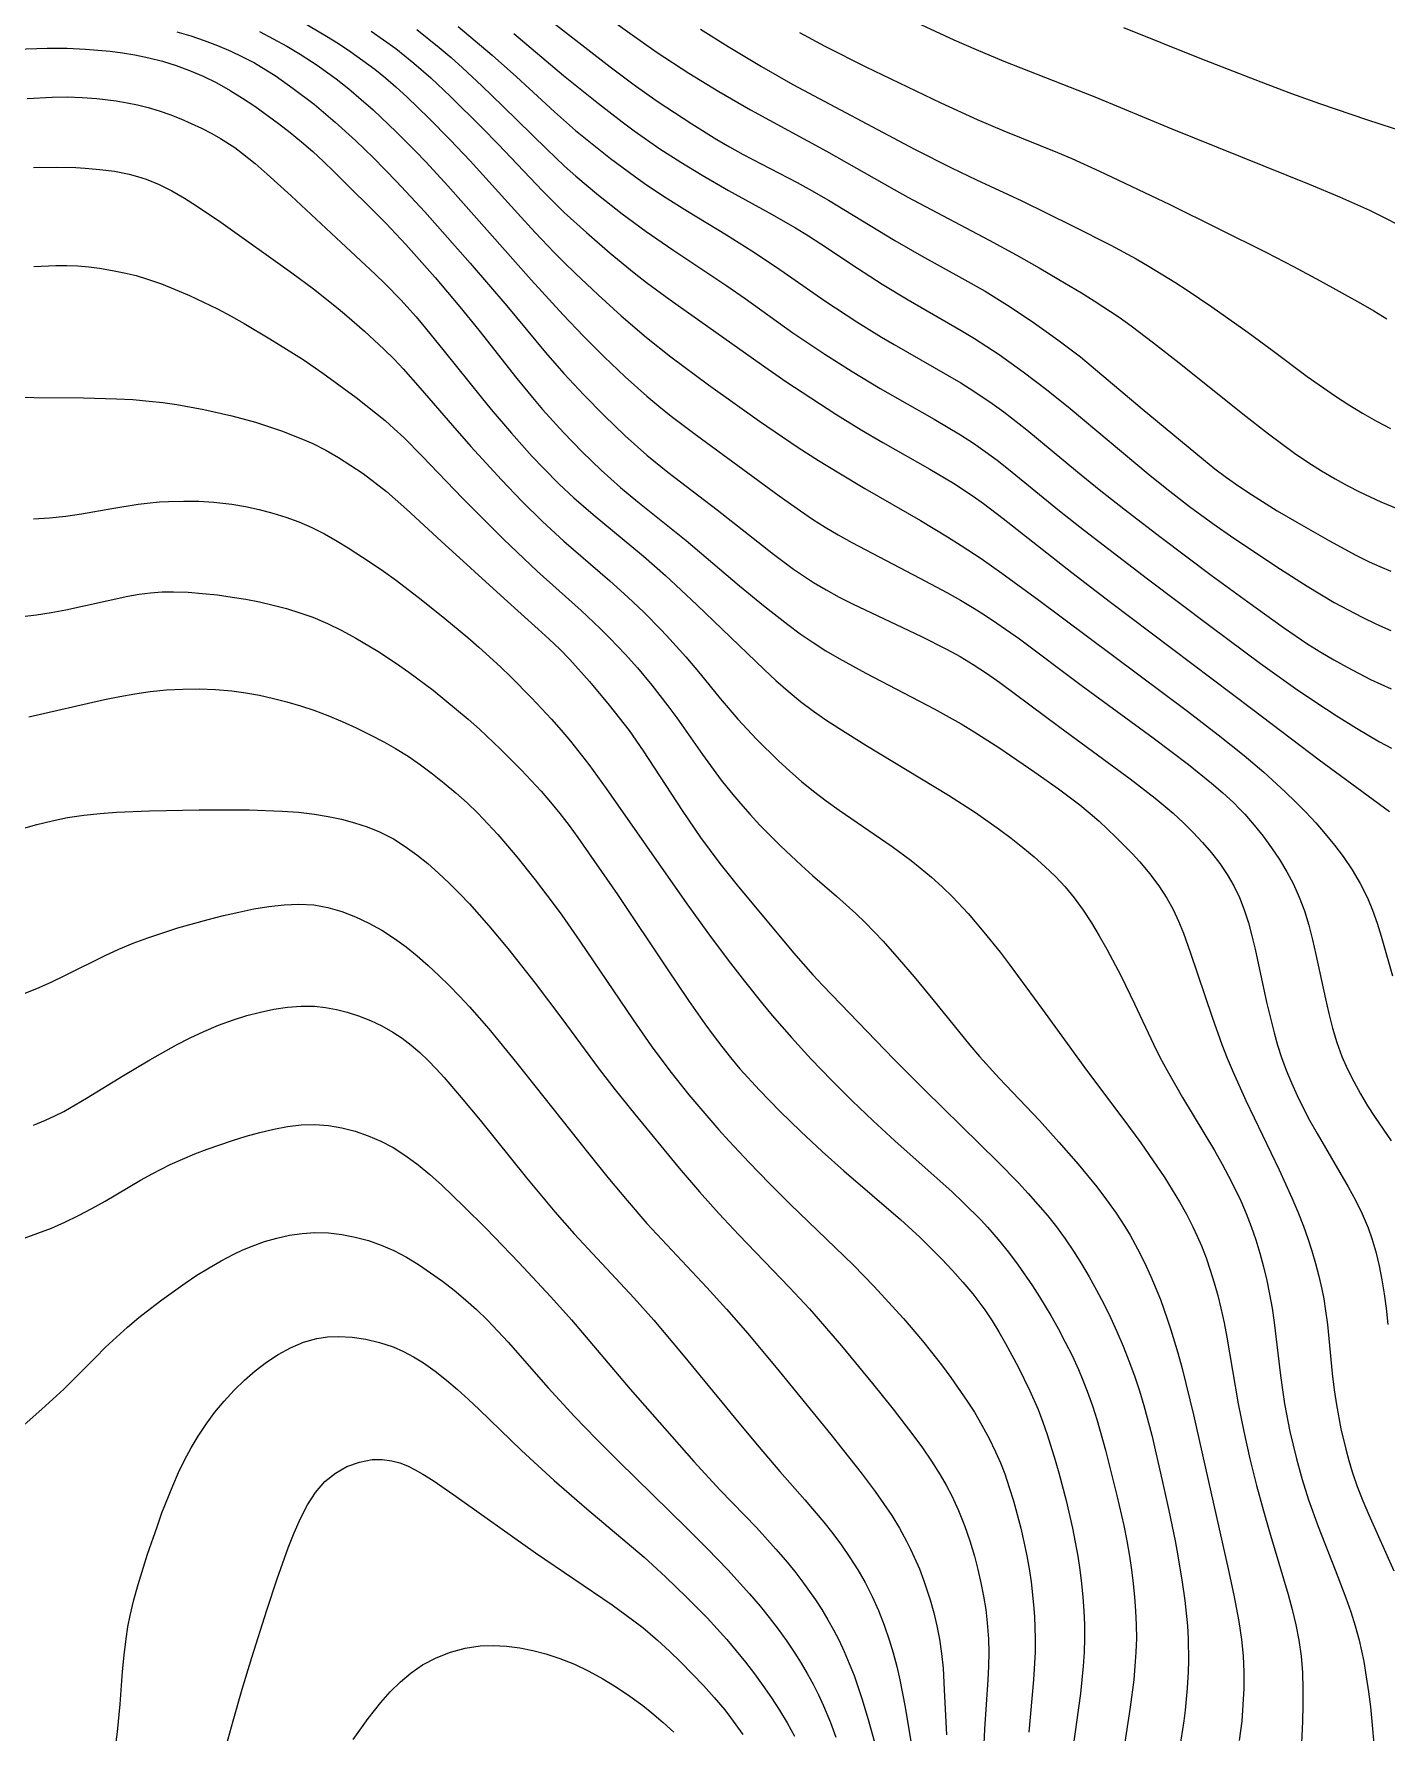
# Model space of a CAD drawing. Header units: metres. Extents: x 560466 to 562029, y 8123360 to 8125060.
# Drawn here: x 561161.4 to 561365.9, y 8124433.4 to 8124690.1 of the extents above; entities that cross this region are included whole.
import ezdxf

# ---------------------------------------------------------------- set-up
doc = ezdxf.new("R2010")
doc.units = ezdxf.units.M
doc.header["$MEASUREMENT"] = 0
doc.layers.add('Unknown_Line_Type', color=7, linetype='Continuous')

msp = doc.modelspace()

# ---------------------------------------------------------------- linework, layer by layer
at = {"layer": 'Unknown_Line_Type', "color": 18, "true_color": 0x000000}
for points in [[(561237.51, 8124693.63, 4145), (561248.55, 8124685.09, 4145), (561252.17, 8124682.38, 4145), (561255.66, 8124679.91, 4145), (561260.88, 8124676.45, 4145), (561264.67, 8124674.09, 4145), (561266.6, 8124672.97, 4145), (561268.68, 8124671.83, 4145), (561276.84, 8124667.59, 4145), (561278.65, 8124666.6, 4145), (561281.57, 8124664.93, 4145), (561291.59, 8124658.83, 4145), (561295.62, 8124656.53, 4145), (561301.73, 8124653.16, 4145), (561305.24, 8124651.15, 4145), (561308.62, 8124649.08, 4145), (561312.37, 8124646.6, 4145), (561316.27, 8124643.83, 4145), (561319.65, 8124641.25, 4145), (561321.31, 8124639.91, 4145), (561328.99, 8124633.38, 4145), (561338.28, 8124625.71, 4145), (561340, 8124624.34, 4145), (561341.74, 8124623.01, 4145), (561343.61, 8124621.69, 4145), (561345.53, 8124620.42, 4145), (561349.43, 8124617.99, 4145), (561352.37, 8124616.23, 4145), (561357.33, 8124613.42, 4145), (561361.32, 8124611.29, 4145), (561363.34, 8124610.28, 4145), (561364.96, 8124609.53, 4145), (561366.59, 8124608.83, 4145)], [(561244.96, 8124694.85, 4140), (561252.21, 8124689.65, 4140), (561255.64, 8124687.27, 4140), (561260.46, 8124684.14, 4140), (561265, 8124681.35, 4140), (561269.76, 8124678.58, 4140), (561281.26, 8124672.34, 4140), (561291.5, 8124666.52, 4140), (561293.54, 8124665.39, 4140), (561305.87, 8124658.88, 4140), (561309.92, 8124656.67, 4140), (561313.43, 8124654.69, 4140), (561316.4, 8124652.96, 4140), (561319.82, 8124650.91, 4140), (561321.74, 8124649.72, 4140), (561325.52, 8124647.22, 4140), (561327.35, 8124645.92, 4140), (561330.72, 8124643.38, 4140), (561334.6, 8124640.35, 4140), (561344.21, 8124632.65, 4140), (561348.09, 8124629.62, 4140), (561350.06, 8124628.14, 4140), (561352.05, 8124626.7, 4140), (561354.07, 8124625.32, 4140), (561356.11, 8124624.02, 4140), (561358.19, 8124622.8, 4140), (561360.02, 8124621.8, 4140), (561361.87, 8124620.86, 4140), (561365.12, 8124619.32, 4140), (561368.53, 8124617.9, 4140)], [(561291.37, 8124693.41, 4125), (561300.52, 8124689.19, 4125), (561303.92, 8124687.69, 4125), (561308.06, 8124685.96, 4125), (561321.82, 8124680.57, 4125), (561333.5, 8124675.72, 4125), (561354.28, 8124667.36, 4125), (561358.86, 8124665.44, 4125), (561361.13, 8124664.45, 4125), (561363.38, 8124663.42, 4125), (561365.61, 8124662.33, 4125), (561367.79, 8124661.18, 4125)], [(561201.79, 8124691.97, 4170), (561205.65, 8124689.72, 4170), (561207.44, 8124688.6, 4170), (561209.31, 8124687.36, 4170), (561211.15, 8124686.06, 4170), (561212.95, 8124684.71, 4170), (561214.57, 8124683.4, 4170), (561216.15, 8124682.04, 4170), (561217.84, 8124680.51, 4170), (561221.13, 8124677.33, 4170), (561224.36, 8124674.07, 4170), (561227.37, 8124670.89, 4170), (561234.55, 8124662.94, 4170), (561237.22, 8124660.05, 4170), (561240.09, 8124657.01, 4170), (561241.56, 8124655.53, 4170), (561243.25, 8124653.87, 4170), (561246.71, 8124650.63, 4170), (561250.23, 8124647.46, 4170), (561254.05, 8124644.17, 4170), (561257.74, 8124641.24, 4170), (561263.42, 8124637.01, 4170), (561271.13, 8124631.54, 4170), (561276.98, 8124627.55, 4170), (561280.05, 8124625.57, 4170), (561283.12, 8124623.69, 4170), (561287.06, 8124621.36, 4170), (561295.47, 8124616.49, 4170), (561299.58, 8124614.02, 4170), (561301.61, 8124612.75, 4170), (561304.65, 8124610.74, 4170), (561307.76, 8124608.56, 4170), (561313.36, 8124604.48, 4170), (561335.87, 8124587.66, 4170), (561340.5, 8124584.11, 4170), (561344.41, 8124580.97, 4170), (561347.38, 8124578.46, 4170), (561350.64, 8124575.49, 4170), (561352.22, 8124573.95, 4170), (561353.77, 8124572.39, 4170), (561355.26, 8124570.78, 4170), (561356.7, 8124569.14, 4170), (561358.08, 8124567.45, 4170), (561359.39, 8124565.72, 4170), (561360.75, 8124563.72, 4170), (561361.99, 8124561.64, 4170), (561363.06, 8124559.49, 4170), (561363.84, 8124557.6, 4170), (561364.52, 8124555.65, 4170), (561365.13, 8124553.68, 4170), (561366.84, 8124547.67, 4170)], [(561212.42, 8124690.46, 4165), (561214.28, 8124689.18, 4165), (561216.11, 8124687.85, 4165), (561218.87, 8124685.64, 4165), (561221.41, 8124683.41, 4165), (561224.4, 8124680.59, 4165), (561229.11, 8124675.93, 4165), (561231.58, 8124673.39, 4165), (561238.34, 8124666.27, 4165), (561241.6, 8124663.06, 4165), (561244.94, 8124660.02, 4165), (561248.52, 8124656.92, 4165), (561252.18, 8124653.92, 4165), (561254.05, 8124652.47, 4165), (561257.61, 8124649.87, 4165), (561271.41, 8124640.09, 4165), (561275.12, 8124637.54, 4165), (561278.87, 8124635.04, 4165), (561282.66, 8124632.6, 4165), (561286.48, 8124630.23, 4165), (561289.77, 8124628.29, 4165), (561296.89, 8124624.26, 4165), (561300.47, 8124622.13, 4165), (561303.46, 8124620.16, 4165), (561304.99, 8124619.07, 4165), (561307.99, 8124616.79, 4165), (561318.37, 8124608.62, 4165), (561324.21, 8124604.16, 4165), (561345.75, 8124587.93, 4165), (561355.77, 8124580.31, 4165), (561366.41, 8124572.54, 4165)], [(561219.32, 8124690.74, 4160), (561222.69, 8124688.02, 4160), (561224.48, 8124686.48, 4160), (561226.23, 8124684.91, 4160), (561229.14, 8124682.2, 4160), (561232.33, 8124679.13, 4160), (561238.94, 8124672.62, 4160), (561241.65, 8124670.06, 4160), (561243.34, 8124668.56, 4160), (561246.8, 8124665.67, 4160), (561250.35, 8124662.88, 4160), (561253.98, 8124660.21, 4160), (561258.02, 8124657.42, 4160), (561266.18, 8124651.96, 4160), (561268.95, 8124650.04, 4160), (561276.19, 8124644.89, 4160), (561281.02, 8124641.64, 4160), (561285.16, 8124639.02, 4160), (561289.36, 8124636.48, 4160), (561297.54, 8124631.8, 4160), (561301.52, 8124629.44, 4160), (561303.47, 8124628.18, 4160), (561305.28, 8124626.93, 4160), (561307.05, 8124625.61, 4160), (561308.78, 8124624.26, 4160), (561316.49, 8124617.99, 4160), (561320.26, 8124615.01, 4160), (561329.8, 8124607.71, 4160), (561339.4, 8124600.46, 4160), (561346.9, 8124594.88, 4160), (561352.18, 8124591.09, 4160), (561355.4, 8124588.92, 4160), (561358.35, 8124587.01, 4160), (561361.4, 8124585.11, 4160), (561364.91, 8124583.05, 4160), (561366.7, 8124582.09, 4160)], [(561225.55, 8124691.18, 4155), (561230.7, 8124686.86, 4155), (561234.37, 8124683.59, 4155), (561240.14, 8124678.27, 4155), (561243.31, 8124675.48, 4155), (561245.04, 8124674.04, 4155), (561248.58, 8124671.23, 4155), (561252.2, 8124668.54, 4155), (561254.05, 8124667.25, 4155), (561256.85, 8124665.4, 4155), (561260.23, 8124663.29, 4155), (561266.16, 8124659.7, 4155), (561269.95, 8124657.29, 4155), (561273.69, 8124654.78, 4155), (561280.99, 8124649.71, 4155), (561285.84, 8124646.52, 4155), (561289.6, 8124644.21, 4155), (561291.5, 8124643.09, 4155), (561299.58, 8124638.49, 4155), (561301.57, 8124637.31, 4155), (561303.54, 8124636.08, 4155), (561306.29, 8124634.21, 4155), (561308.08, 8124632.91, 4155), (561311.57, 8124630.19, 4155), (561319.24, 8124623.84, 4155), (561322.5, 8124621.2, 4155), (561326.22, 8124618.28, 4155), (561331.86, 8124613.95, 4155), (561339.43, 8124608.26, 4155), (561344.97, 8124604.21, 4155), (561350.4, 8124600.31, 4155), (561354.07, 8124597.83, 4155), (561356.02, 8124596.61, 4155), (561358, 8124595.45, 4155), (561360, 8124594.33, 4155), (561363.55, 8124592.48, 4155), (561366.64, 8124591.04, 4155)], [(561262.19, 8124690.76, 4135), (561266.37, 8124688.18, 4135), (561271.42, 8124685.13, 4135), (561276.17, 8124682.41, 4135), (561294.55, 8124672.65, 4135), (561300.16, 8124669.82, 4135), (561303.93, 8124668.01, 4135), (561310.81, 8124664.81, 4135), (561318.45, 8124661.07, 4135), (561324.25, 8124658.13, 4135), (561328.09, 8124656.04, 4135), (561330.07, 8124654.9, 4135), (561333.95, 8124652.52, 4135), (561335.82, 8124651.3, 4135), (561339.52, 8124648.78, 4135), (561345.03, 8124644.9, 4135), (561348.66, 8124642.25, 4135), (561353.97, 8124638.28, 4135), (561358.23, 8124635.29, 4135), (561360.25, 8124633.98, 4135), (561362.32, 8124632.72, 4135), (561364.42, 8124631.53, 4135), (561366.55, 8124630.41, 4135)], [(561326.19, 8124691.01, 4120), (561337.72, 8124686.42, 4120), (561346.96, 8124682.81, 4120), (561351.6, 8124681.07, 4120), (561355.83, 8124679.56, 4120), (561363.09, 8124677.07, 4120), (561370.53, 8124674.64, 4120)], [(561158.65, 8124687.75, 4185), (561163.41, 8124687.91, 4185), (561166.41, 8124687.89, 4185), (561169.19, 8124687.77, 4185), (561172.94, 8124687.43, 4185), (561174.8, 8124687.2, 4185), (561176.65, 8124686.9, 4185), (561178.77, 8124686.47, 4185), (561180.85, 8124685.93, 4185), (561182.89, 8124685.29, 4185), (561184.91, 8124684.55, 4185), (561187, 8124683.65, 4185), (561189.04, 8124682.65, 4185), (561191.09, 8124681.51, 4185), (561192.96, 8124680.36, 4185), (561194.78, 8124679.13, 4185), (561198.37, 8124676.52, 4185), (561200.13, 8124675.15, 4185), (561201.86, 8124673.73, 4185), (561203.55, 8124672.27, 4185), (561205.17, 8124670.78, 4185), (561206.76, 8124669.24, 4185), (561214.6, 8124661.43, 4185), (561217.64, 8124658.21, 4185), (561222.05, 8124653.22, 4185), (561225.82, 8124648.81, 4185), (561228.68, 8124645.29, 4185), (561234.44, 8124637.96, 4185), (561236.79, 8124635.11, 4185), (561238.33, 8124633.31, 4185), (561241.5, 8124629.79, 4185), (561244.31, 8124626.89, 4185), (561247.2, 8124624.09, 4185), (561250.12, 8124621.49, 4185), (561252.72, 8124619.32, 4185), (561260.04, 8124613.46, 4185), (561268.11, 8124606.65, 4185), (561271.73, 8124603.66, 4185), (561275.41, 8124600.77, 4185), (561277.29, 8124599.38, 4185), (561279.22, 8124598.06, 4185), (561281.17, 8124596.82, 4185), (561283.16, 8124595.64, 4185), (561287.23, 8124593.41, 4185), (561297.55, 8124588.02, 4185), (561301.61, 8124585.77, 4185), (561303.61, 8124584.58, 4185), (561307.32, 8124582.17, 4185), (561312.77, 8124578.45, 4185), (561316.34, 8124575.96, 4185), (561317.98, 8124574.75, 4185), (561319.59, 8124573.5, 4185), (561321.16, 8124572.21, 4185), (561322.48, 8124571.05, 4185), (561325.03, 8124568.66, 4185), (561327.47, 8124566.17, 4185), (561328.64, 8124564.89, 4185), (561330.13, 8124563.13, 4185), (561331.5, 8124561.3, 4185), (561332.74, 8124559.39, 4185), (561333.67, 8124557.68, 4185), (561334.49, 8124555.92, 4185), (561335.24, 8124554.1, 4185), (561336.28, 8124551.23, 4185), (561339.57, 8124541.41, 4185), (561341.07, 8124537.29, 4185), (561341.87, 8124535.24, 4185), (561342.77, 8124533.1, 4185), (561344.68, 8124528.85, 4185), (561349.7, 8124518.34, 4185), (561351.64, 8124514.11, 4185), (561352.55, 8124511.98, 4185), (561353.4, 8124509.83, 4185), (561354.06, 8124507.96, 4185), (561354.68, 8124506.08, 4185), (561355.24, 8124504.17, 4185), (561355.74, 8124502.26, 4185), (561356.17, 8124500.33, 4185), (561356.46, 8124498.87, 4185), (561356.7, 8124497.4, 4185), (561357.03, 8124494.95, 4185), (561357.75, 8124487.54, 4185), (561358.03, 8124485.08, 4185), (561358.37, 8124482.8, 4185), (561359.06, 8124479.18, 4185), (561359.79, 8124476.11, 4185), (561360.25, 8124474.41, 4185), (561360.76, 8124472.72, 4185), (561361.52, 8124470.49, 4185), (561362.37, 8124468.3, 4185), (561363.26, 8124466.19, 4185), (561367.06, 8124457.75, 4185)], [(561183.02, 8124690.39, 4180), (561185.1, 8124689.76, 4180), (561187.14, 8124689.07, 4180), (561189.16, 8124688.31, 4180), (561191.15, 8124687.47, 4180), (561192.96, 8124686.61, 4180), (561194.73, 8124685.67, 4180), (561196.46, 8124684.65, 4180), (561197.87, 8124683.75, 4180), (561200.62, 8124681.83, 4180), (561203.76, 8124679.42, 4180), (561206.96, 8124676.73, 4180), (561210.05, 8124673.93, 4180), (561212.75, 8124671.32, 4180), (561216.25, 8124667.77, 4180), (561220.52, 8124663.17, 4180), (561227.36, 8124655.4, 4180), (561232.89, 8124648.96, 4180), (561238.76, 8124641.91, 4180), (561241.53, 8124638.73, 4180), (561244.54, 8124635.5, 4180), (561247.63, 8124632.36, 4180), (561250.81, 8124629.3, 4180), (561254.1, 8124626.37, 4180), (561257.26, 8124623.79, 4180), (561264.7, 8124618.11, 4180), (561273.26, 8124611.4, 4180), (561276.28, 8124609.16, 4180), (561277.77, 8124608.13, 4180), (561279.29, 8124607.15, 4180), (561281.22, 8124606.01, 4180), (561283.2, 8124604.94, 4180), (561285.21, 8124603.93, 4180), (561295.64, 8124598.98, 4180), (561299.43, 8124597.07, 4180), (561301.45, 8124595.95, 4180), (561303.43, 8124594.76, 4180), (561305.46, 8124593.41, 4180), (561307.45, 8124592, 4180), (561316.56, 8124585.24, 4180), (561327.21, 8124577.43, 4180), (561330.95, 8124574.54, 4180), (561333.69, 8124572.24, 4180), (561335.23, 8124570.82, 4180), (561336.72, 8124569.35, 4180), (561338.14, 8124567.83, 4180), (561339.49, 8124566.26, 4180), (561340.74, 8124564.63, 4180), (561341.84, 8124562.99, 4180), (561342.84, 8124561.29, 4180), (561343.7, 8124559.52, 4180), (561344.44, 8124557.63, 4180), (561345.06, 8124555.69, 4180), (561345.6, 8124553.7, 4180), (561346.09, 8124551.69, 4180), (561347.81, 8124543.71, 4180), (561348.94, 8124539.05, 4180), (561349.47, 8124537.19, 4180), (561350.07, 8124535.34, 4180), (561350.78, 8124533.4, 4180), (561351.58, 8124531.48, 4180), (561352.44, 8124529.58, 4180), (561353.35, 8124527.72, 4180), (561354.32, 8124525.87, 4180), (561355.45, 8124523.83, 4180), (561360.14, 8124515.78, 4180), (561361.24, 8124513.74, 4180), (561362.26, 8124511.68, 4180), (561363.16, 8124509.57, 4180), (561363.72, 8124507.99, 4180), (561364.33, 8124505.94, 4180), (561364.84, 8124503.85, 4180), (561365.25, 8124501.73, 4180), (561365.6, 8124499.6, 4180), (561365.88, 8124497.45, 4180), (561366.13, 8124494.98, 4180)], [(561195.5, 8124690.42, 4175), (561197.59, 8124689.34, 4175), (561199.65, 8124688.2, 4175), (561201.67, 8124687, 4175), (561204.23, 8124685.34, 4175), (561207.1, 8124683.25, 4175), (561209, 8124681.74, 4175), (561210.86, 8124680.17, 4175), (561212.69, 8124678.56, 4175), (561216.25, 8124675.23, 4175), (561219.02, 8124672.45, 4175), (561220.7, 8124670.68, 4175), (561224, 8124667.08, 4175), (561236.6, 8124652.87, 4175), (561241.43, 8124647.58, 4175), (561244.49, 8124644.39, 4175), (561247.61, 8124641.27, 4175), (561250.8, 8124638.22, 4175), (561254.09, 8124635.29, 4175), (561255.92, 8124633.77, 4175), (561257.79, 8124632.28, 4175), (561261.59, 8124629.4, 4175), (561274.1, 8124620.25, 4175), (561277.33, 8124617.95, 4175), (561279.15, 8124616.71, 4175), (561281.07, 8124615.49, 4175), (561283.02, 8124614.33, 4175), (561285.07, 8124613.18, 4175), (561295.39, 8124607.78, 4175), (561299.45, 8124605.6, 4175), (561301.51, 8124604.45, 4175), (561303.55, 8124603.26, 4175), (561305.31, 8124602.16, 4175), (561307.04, 8124601.01, 4175), (561310.43, 8124598.63, 4175), (561319.79, 8124591.6, 4175), (561330.68, 8124583.66, 4175), (561335.99, 8124579.61, 4175), (561339.48, 8124576.82, 4175), (561341.18, 8124575.36, 4175), (561342.79, 8124573.87, 4175), (561343.67, 8124572.99, 4175), (561344.53, 8124572.09, 4175), (561345.95, 8124570.46, 4175), (561347.29, 8124568.78, 4175), (561348.56, 8124567.04, 4175), (561349.76, 8124565.25, 4175), (561350.86, 8124563.42, 4175), (561351.87, 8124561.53, 4175), (561352.76, 8124559.59, 4175), (561353.54, 8124557.49, 4175), (561354.2, 8124555.33, 4175), (561354.77, 8124553.14, 4175), (561355.29, 8124550.92, 4175), (561356.72, 8124544.21, 4175), (561357.24, 8124541.98, 4175), (561357.8, 8124539.78, 4175), (561358.45, 8124537.62, 4175), (561359.21, 8124535.49, 4175), (561360.05, 8124533.57, 4175), (561360.99, 8124531.69, 4175), (561362.01, 8124529.85, 4175), (561363.1, 8124528.03, 4175), (561364.24, 8124526.24, 4175), (561366.65, 8124522.73, 4175)], [(561233.97, 8124690.11, 4150), (561241.49, 8124683.79, 4150), (561246.76, 8124679.52, 4150), (561250.35, 8124676.77, 4150), (561252.16, 8124675.43, 4150), (561256.06, 8124672.7, 4150), (561259.22, 8124670.65, 4150), (561262.44, 8124668.69, 4150), (561266.43, 8124666.41, 4150), (561272.59, 8124663.04, 4150), (561276.59, 8124660.75, 4150), (561278.55, 8124659.55, 4150), (561280.41, 8124658.35, 4150), (561285.93, 8124654.65, 4150), (561289.69, 8124652.21, 4150), (561293.59, 8124649.85, 4150), (561301.65, 8124645.23, 4150), (561303.63, 8124644.03, 4150), (561305.52, 8124642.83, 4150), (561307.39, 8124641.59, 4150), (561311.01, 8124638.99, 4150), (561314.53, 8124636.29, 4150), (561318.09, 8124633.42, 4150), (561329.9, 8124623.56, 4150), (561332.74, 8124621.28, 4150), (561336.18, 8124618.64, 4150), (561339.67, 8124616.07, 4150), (561342.86, 8124613.84, 4150), (561349.91, 8124609.14, 4150), (561353.94, 8124606.56, 4150), (561358.06, 8124604.13, 4150), (561360.15, 8124602.98, 4150), (561362.27, 8124601.88, 4150), (561364.42, 8124600.85, 4150), (561366.6, 8124599.9, 4150)], [(561277.18, 8124690.28, 4130), (561280.99, 8124688.23, 4130), (561287.21, 8124685.09, 4130), (561298.53, 8124679.65, 4130), (561304.03, 8124677.1, 4130), (561308.07, 8124675.42, 4130), (561316.2, 8124672.15, 4130), (561318.34, 8124671.23, 4130), (561322.57, 8124669.31, 4130), (561333.19, 8124664.28, 4130), (561347.79, 8124657.03, 4130), (561351.9, 8124654.9, 4130), (561355.94, 8124652.74, 4130), (561362.03, 8124649.36, 4130), (561364.03, 8124648.19, 4130), (561366, 8124646.97, 4130)], [(561160.39, 8124680.32, 4190), (561164.15, 8124680.51, 4190), (561166.41, 8124680.53, 4190), (561168.67, 8124680.45, 4190), (561170.92, 8124680.29, 4190), (561173.85, 8124679.93, 4190), (561175.47, 8124679.66, 4190), (561177.08, 8124679.34, 4190), (561178.67, 8124678.95, 4190), (561180.33, 8124678.45, 4190), (561181.97, 8124677.87, 4190), (561183.59, 8124677.24, 4190), (561185.19, 8124676.54, 4190), (561186.76, 8124675.8, 4190), (561188.31, 8124674.99, 4190), (561189.6, 8124674.26, 4190), (561191.76, 8124672.87, 4190), (561192.94, 8124672, 4190), (561194.83, 8124670.48, 4190), (561196.66, 8124668.88, 4190), (561200.28, 8124665.57, 4190), (561207.86, 8124658.54, 4190), (561212.98, 8124653.73, 4190), (561214.5, 8124652.26, 4190), (561216.86, 8124649.84, 4190), (561219.19, 8124647.27, 4190), (561220.63, 8124645.58, 4190), (561223.45, 8124642.12, 4190), (561229.01, 8124635.14, 4190), (561230.52, 8124633.31, 4190), (561233.6, 8124629.71, 4190), (561236.76, 8124626.18, 4190), (561238.39, 8124624.46, 4190), (561240.83, 8124622.01, 4190), (561243.06, 8124619.94, 4190), (561245.98, 8124617.39, 4190), (561253.6, 8124611.11, 4190), (561256.93, 8124608.2, 4190), (561261.66, 8124603.77, 4190), (561271.83, 8124593.97, 4190), (561273.62, 8124592.31, 4190), (561275.46, 8124590.7, 4190), (561277.34, 8124589.16, 4190), (561279.28, 8124587.68, 4190), (561281.18, 8124586.36, 4190), (561283.11, 8124585.09, 4190), (561287.22, 8124582.52, 4190), (561299.7, 8124574.97, 4190), (561303.79, 8124572.34, 4190), (561307.43, 8124569.79, 4190), (561309.21, 8124568.46, 4190), (561310.96, 8124567.09, 4190), (561312.66, 8124565.68, 4190), (561314.3, 8124564.22, 4190), (561315.88, 8124562.69, 4190), (561317.36, 8124561.11, 4190), (561318.74, 8124559.44, 4190), (561320.09, 8124557.6, 4190), (561321.34, 8124555.68, 4190), (561322.52, 8124553.71, 4190), (561323.65, 8124551.7, 4190), (561325.8, 8124547.6, 4190), (561327.84, 8124543.45, 4190), (561330.71, 8124537.35, 4190), (561331.68, 8124535.4, 4190), (561332.78, 8124533.34, 4190), (561335.12, 8124529.29, 4190), (561339.95, 8124521.26, 4190), (561341.1, 8124519.22, 4190), (561342.08, 8124517.38, 4190), (561343.01, 8124515.52, 4190), (561343.9, 8124513.64, 4190), (561344.72, 8124511.73, 4190), (561345.47, 8124509.8, 4190), (561346.17, 8124507.79, 4190), (561346.79, 8124505.75, 4190), (561347.34, 8124503.7, 4190), (561347.84, 8124501.63, 4190), (561348.28, 8124499.54, 4190), (561348.66, 8124497.44, 4190), (561348.98, 8124495.27, 4190), (561349.92, 8124487.26, 4190), (561350.21, 8124485.08, 4190), (561350.54, 8124482.98, 4190), (561351.35, 8124478.81, 4190), (561352.32, 8124474.67, 4190), (561353.19, 8124471.54, 4190), (561354.18, 8124468.44, 4190), (561355.63, 8124464.43, 4190), (561358.21, 8124457.87, 4190), (561359.81, 8124453.65, 4190), (561360.55, 8124451.53, 4190), (561361.22, 8124449.39, 4190), (561361.82, 8124447.23, 4190), (561362.51, 8124444, 4190), (561362.9, 8124441.73, 4190), (561363.23, 8124439.45, 4190), (561363.51, 8124437.16, 4190), (561364.28, 8124428.8, 4190)], [(561161.31, 8124669.86, 4195), (561165, 8124669.93, 4195), (561167.75, 8124669.86, 4195), (561169.12, 8124669.78, 4195), (561171.38, 8124669.59, 4195), (561173.6, 8124669.29, 4195), (561175.79, 8124668.86, 4195), (561177.08, 8124668.52, 4195), (561178.36, 8124668.11, 4195), (561180.34, 8124667.29, 4195), (561182.26, 8124666.33, 4195), (561184.15, 8124665.25, 4195), (561186, 8124664.09, 4195), (561189.67, 8124661.61, 4195), (561200.41, 8124653.92, 4195), (561203.68, 8124651.51, 4195), (561207.38, 8124648.57, 4195), (561208.74, 8124647.43, 4195), (561211.4, 8124645.11, 4195), (561214.32, 8124642.41, 4195), (561215.9, 8124640.85, 4195), (561217.24, 8124639.44, 4195), (561219.82, 8124636.53, 4195), (561224.71, 8124630.85, 4195), (561227.49, 8124627.69, 4195), (561232.1, 8124622.63, 4195), (561235.16, 8124619.44, 4195), (561238.3, 8124616.35, 4195), (561241.55, 8124613.36, 4195), (561248.47, 8124607.38, 4195), (561251.19, 8124604.94, 4195), (561253.62, 8124602.63, 4195), (561256.28, 8124599.95, 4195), (561257.58, 8124598.58, 4195), (561259.96, 8124595.92, 4195), (561262.14, 8124593.33, 4195), (561265.17, 8124589.62, 4195), (561267.87, 8124586.47, 4195), (561270.67, 8124583.47, 4195), (561274, 8124580.18, 4195), (561275.72, 8124578.59, 4195), (561277.48, 8124577.05, 4195), (561279.29, 8124575.57, 4195), (561281.22, 8124574.11, 4195), (561283.19, 8124572.71, 4195), (561291.18, 8124567.25, 4195), (561294.05, 8124565.13, 4195), (561295.44, 8124564.02, 4195), (561297.12, 8124562.61, 4195), (561298.75, 8124561.13, 4195), (561300.32, 8124559.6, 4195), (561302.66, 8124557.08, 4195), (561305.06, 8124554.29, 4195), (561307.52, 8124551.23, 4195), (561308.89, 8124549.43, 4195), (561313.93, 8124542.58, 4195), (561320.56, 8124533.41, 4195), (561326.08, 8124526.11, 4195), (561328.79, 8124522.43, 4195), (561331.24, 8124518.91, 4195), (561332.41, 8124517.12, 4195), (561334.65, 8124513.49, 4195), (561335.69, 8124511.63, 4195), (561336.66, 8124509.74, 4195), (561337.33, 8124508.32, 4195), (561337.95, 8124506.87, 4195), (561338.66, 8124505.03, 4195), (561339.31, 8124503.16, 4195), (561339.91, 8124501.27, 4195), (561340.44, 8124499.36, 4195), (561340.92, 8124497.43, 4195), (561341.39, 8124495.24, 4195), (561341.81, 8124493.04, 4195), (561343.53, 8124482.99, 4195), (561344.37, 8124478.81, 4195), (561345.3, 8124474.64, 4195), (561346.29, 8124470.63, 4195), (561347.33, 8124466.78, 4195), (561348.24, 8124463.61, 4195), (561351.06, 8124454.17, 4195), (561351.69, 8124451.88, 4195), (561352.26, 8124449.58, 4195), (561352.71, 8124447.26, 4195), (561353.04, 8124444.83, 4195), (561353.23, 8124442.37, 4195), (561353.32, 8124439.9, 4195), (561353.32, 8124437.42, 4195), (561353.26, 8124434.94, 4195), (561352.94, 8124428.46, 4195)], [(561161.39, 8124654.92, 4200), (561164.72, 8124655.07, 4200), (561166.37, 8124655.07, 4200), (561168.03, 8124654.99, 4200), (561169.68, 8124654.85, 4200), (561171.32, 8124654.64, 4200), (561173.27, 8124654.32, 4200), (561175.06, 8124653.95, 4200), (561176.84, 8124653.52, 4200), (561178.59, 8124653.01, 4200), (561180.69, 8124652.27, 4200), (561182.76, 8124651.44, 4200), (561184.9, 8124650.51, 4200), (561187.03, 8124649.52, 4200), (561189.15, 8124648.48, 4200), (561191.23, 8124647.39, 4200), (561193.19, 8124646.29, 4200), (561197.06, 8124643.99, 4200), (561202.11, 8124640.82, 4200), (561205.11, 8124638.78, 4200), (561210.12, 8124635.1, 4200), (561213.05, 8124632.79, 4200), (561214.49, 8124631.6, 4200), (561215.89, 8124630.37, 4200), (561217.32, 8124629.03, 4200), (561220.09, 8124626.25, 4200), (561226.22, 8124619.89, 4200), (561232.47, 8124613.64, 4200), (561237.51, 8124608.87, 4200), (561244.14, 8124602.89, 4200), (561247.02, 8124600.19, 4200), (561248.51, 8124598.71, 4200), (561250.83, 8124596.28, 4200), (561252.65, 8124594.24, 4200), (561254.85, 8124591.61, 4200), (561257.28, 8124588.5, 4200), (561258.6, 8124586.7, 4200), (561262.52, 8124581.13, 4200), (561265.34, 8124577.26, 4200), (561266.83, 8124575.39, 4200), (561268.24, 8124573.71, 4200), (561269.7, 8124572.08, 4200), (561271.2, 8124570.47, 4200), (561274.3, 8124567.35, 4200), (561277.49, 8124564.33, 4200), (561279.13, 8124562.86, 4200), (561282.78, 8124559.71, 4200), (561285.68, 8124557.09, 4200), (561287.09, 8124555.73, 4200), (561289.81, 8124552.91, 4200), (561292.26, 8124550.16, 4200), (561294.5, 8124547.52, 4200), (561297.32, 8124544.12, 4200), (561302.94, 8124537.18, 4200), (561304.4, 8124535.47, 4200), (561307.37, 8124532.22, 4200), (561313.45, 8124525.8, 4200), (561316.42, 8124522.53, 4200), (561319.34, 8124519.21, 4200), (561322.14, 8124515.8, 4200), (561323.63, 8124513.83, 4200), (561325.05, 8124511.82, 4200), (561326.39, 8124509.76, 4200), (561327.17, 8124508.46, 4200), (561328.3, 8124506.42, 4200), (561329.35, 8124504.33, 4200), (561330.33, 8124502.21, 4200), (561331.75, 8124498.76, 4200), (561332.8, 8124495.83, 4200), (561333.34, 8124494.18, 4200), (561334.4, 8124490.67, 4200), (561335.03, 8124488.34, 4200), (561336.75, 8124481.29, 4200), (561342.01, 8124458.04, 4200), (561342.88, 8124454.07, 4200), (561343.64, 8124450.08, 4200), (561344.04, 8124447.35, 4200), (561344.26, 8124444.89, 4200), (561344.36, 8124442.42, 4200), (561344.36, 8124439.95, 4200), (561344.25, 8124437.48, 4200), (561344.05, 8124435.01, 4200), (561343.69, 8124432.06, 4200)], [(561153.87, 8124635.13, 4205), (561168.88, 8124635.05, 4205), (561173.87, 8124634.92, 4205), (561176.36, 8124634.78, 4205), (561178.84, 8124634.57, 4205), (561180.91, 8124634.32, 4205), (561182.98, 8124634.02, 4205), (561187.09, 8124633.27, 4205), (561191.34, 8124632.33, 4205), (561194.91, 8124631.35, 4205), (561196.89, 8124630.72, 4205), (561198.84, 8124630.05, 4205), (561202, 8124628.82, 4205), (561203.55, 8124628.13, 4205), (561205.52, 8124627.12, 4205), (561207.45, 8124626.02, 4205), (561209.34, 8124624.84, 4205), (561211.18, 8124623.59, 4205), (561212.97, 8124622.27, 4205), (561214.69, 8124620.9, 4205), (561216.05, 8124619.75, 4205), (561217.8, 8124618.18, 4205), (561222.97, 8124613.36, 4205), (561232.51, 8124604.69, 4205), (561237.66, 8124600.09, 4205), (561239.3, 8124598.59, 4205), (561240.91, 8124597.05, 4205), (561242.44, 8124595.47, 4205), (561245.4, 8124592.17, 4205), (561248.39, 8124588.6, 4205), (561249.92, 8124586.69, 4205), (561251.4, 8124584.75, 4205), (561253.55, 8124581.69, 4205), (561259.42, 8124572.65, 4205), (561262.21, 8124568.61, 4205), (561263.65, 8124566.63, 4205), (561265.11, 8124564.66, 4205), (561267.73, 8124561.36, 4205), (561276.26, 8124551.17, 4205), (561279.19, 8124547.81, 4205), (561280.69, 8124546.2, 4205), (561291.44, 8124535.09, 4205), (561296.11, 8124530.38, 4205), (561307.17, 8124519.54, 4205), (561310.28, 8124516.4, 4205), (561311.78, 8124514.78, 4205), (561313.24, 8124513.13, 4205), (561314.66, 8124511.45, 4205), (561316.02, 8124509.72, 4205), (561317.35, 8124507.9, 4205), (561318.61, 8124506.03, 4205), (561319.82, 8124504.12, 4205), (561320.98, 8124502.18, 4205), (561322.1, 8124500.15, 4205), (561323.18, 8124498.09, 4205), (561324.2, 8124496, 4205), (561325.17, 8124493.89, 4205), (561326.11, 8124491.69, 4205), (561326.99, 8124489.46, 4205), (561327.82, 8124487.21, 4205), (561328.58, 8124484.94, 4205), (561329.25, 8124482.71, 4205), (561330.45, 8124478.22, 4205), (561332.05, 8124471.41, 4205), (561333.04, 8124466.85, 4205), (561333.97, 8124462.28, 4205), (561334.39, 8124459.99, 4205), (561335.05, 8124456.03, 4205), (561335.44, 8124453.25, 4205), (561335.66, 8124451.32, 4205), (561335.84, 8124449.39, 4205), (561335.96, 8124447.45, 4205), (561336, 8124444.14, 4205), (561335.95, 8124442.48, 4205), (561335.82, 8124440, 4205), (561335.5, 8124436.69, 4205), (561335.29, 8124435.05, 4205), (561333.97, 8124426.58, 4205)], [(561161.31, 8124616.78, 4210), (561163.77, 8124616.91, 4210), (561166.23, 8124617.17, 4210), (561168.59, 8124617.53, 4210), (561173.15, 8124618.34, 4210), (561177.16, 8124618.98, 4210), (561178.99, 8124619.2, 4210), (561180.36, 8124619.31, 4210), (561181.74, 8124619.39, 4210), (561184.02, 8124619.45, 4210), (561186.31, 8124619.41, 4210), (561188.58, 8124619.27, 4210), (561191.32, 8124618.96, 4210), (561193.4, 8124618.6, 4210), (561195.46, 8124618.15, 4210), (561197.5, 8124617.62, 4210), (561199.51, 8124617, 4210), (561201.48, 8124616.28, 4210), (561203.41, 8124615.45, 4210), (561205.34, 8124614.47, 4210), (561207.23, 8124613.39, 4210), (561208.92, 8124612.36, 4210), (561212.25, 8124610.2, 4210), (561214.25, 8124608.84, 4210), (561216.22, 8124607.43, 4210), (561219.96, 8124604.55, 4210), (561223.55, 8124601.68, 4210), (561227, 8124598.83, 4210), (561228.7, 8124597.37, 4210), (561231.95, 8124594.38, 4210), (561233.54, 8124592.85, 4210), (561236.65, 8124589.71, 4210), (561239.66, 8124586.49, 4210), (561241.12, 8124584.83, 4210), (561242.55, 8124583.13, 4210), (561245.3, 8124579.63, 4210), (561247.95, 8124576.01, 4210), (561260.15, 8124558.57, 4210), (561263.54, 8124553.84, 4210), (561266.4, 8124550.04, 4210), (561268.85, 8124546.89, 4210), (561271.64, 8124543.4, 4210), (561273.06, 8124541.69, 4210), (561275.96, 8124538.35, 4210), (561278.95, 8124535.09, 4210), (561282.02, 8124531.92, 4210), (561285.15, 8124528.8, 4210), (561288.33, 8124525.73, 4210), (561291.57, 8124522.72, 4210), (561300.25, 8124515, 4210), (561301.95, 8124513.42, 4210), (561304.63, 8124510.75, 4210), (561305.62, 8124509.67, 4210), (561307.24, 8124507.81, 4210), (561308.78, 8124505.89, 4210), (561310.27, 8124503.92, 4210), (561312.41, 8124500.81, 4210), (561313.48, 8124499.15, 4210), (561315.19, 8124496.32, 4210), (561316.3, 8124494.35, 4210), (561317.38, 8124492.32, 4210), (561318.4, 8124490.26, 4210), (561319.36, 8124488.17, 4210), (561320.05, 8124486.54, 4210), (561320.69, 8124484.89, 4210), (561321.47, 8124482.69, 4210), (561322.18, 8124480.46, 4210), (561323.46, 8124475.96, 4210), (561325.18, 8124469.14, 4210), (561326.21, 8124464.56, 4210), (561326.66, 8124462.27, 4210), (561327.07, 8124459.97, 4210), (561327.38, 8124457.9, 4210), (561327.64, 8124455.82, 4210), (561327.85, 8124453.74, 4210), (561328.01, 8124451.66, 4210), (561328.1, 8124449.58, 4210), (561328.12, 8124447.49, 4210), (561328.05, 8124445.41, 4210), (561327.91, 8124443.33, 4210), (561327.72, 8124441.25, 4210), (561327.21, 8124437.1, 4210), (561326.25, 8124430.83, 4210)], [(561159.6, 8124601.99, 4215), (561161.79, 8124602.26, 4215), (561164.02, 8124602.6, 4215), (561166.24, 8124603.01, 4215), (561175.59, 8124605.06, 4215), (561177.3, 8124605.36, 4215), (561179.02, 8124605.58, 4215), (561180.77, 8124605.7, 4215), (561182.52, 8124605.73, 4215), (561184.71, 8124605.65, 4215), (561186.91, 8124605.49, 4215), (561189.15, 8124605.25, 4215), (561191.38, 8124604.94, 4215), (561193.45, 8124604.59, 4215), (561195.52, 8124604.19, 4215), (561197.57, 8124603.72, 4215), (561199.6, 8124603.18, 4215), (561201.6, 8124602.57, 4215), (561203.57, 8124601.87, 4215), (561205.78, 8124600.93, 4215), (561207.94, 8124599.88, 4215), (561210.06, 8124598.74, 4215), (561213.42, 8124596.74, 4215), (561216.23, 8124594.91, 4215), (561218.1, 8124593.6, 4215), (561221.75, 8124590.84, 4215), (561225.31, 8124587.96, 4215), (561227.05, 8124586.48, 4215), (561228.76, 8124584.96, 4215), (561231.98, 8124581.93, 4215), (561235.09, 8124578.8, 4215), (561238.09, 8124575.57, 4215), (561239.54, 8124573.91, 4215), (561240.94, 8124572.21, 4215), (561242.32, 8124570.42, 4215), (561243.66, 8124568.6, 4215), (561249.64, 8124559.98, 4215), (561257.14, 8124548.71, 4215), (561260.39, 8124543.93, 4215), (561262.85, 8124540.42, 4215), (561264.11, 8124538.69, 4215), (561265.41, 8124536.99, 4215), (561266.74, 8124535.32, 4215), (561268.16, 8124533.64, 4215), (561271.12, 8124530.38, 4215), (561274.2, 8124527.23, 4215), (561277.36, 8124524.14, 4215), (561280.59, 8124521.13, 4215), (561283.9, 8124518.19, 4215), (561292.47, 8124510.85, 4215), (561295.38, 8124508.15, 4215), (561298.7, 8124504.82, 4215), (561300.32, 8124503.12, 4215), (561301.89, 8124501.39, 4215), (561303.39, 8124499.6, 4215), (561304.46, 8124498.2, 4215), (561305.21, 8124497.17, 4215), (561306.3, 8124495.52, 4215), (561307.33, 8124493.84, 4215), (561308.34, 8124492.11, 4215), (561310.24, 8124488.56, 4215), (561312.02, 8124484.94, 4215), (561313.25, 8124482.1, 4215), (561313.97, 8124480.22, 4215), (561314.64, 8124478.32, 4215), (561315.86, 8124474.47, 4215), (561316.42, 8124472.53, 4215), (561317.51, 8124468.37, 4215), (561318.46, 8124464.19, 4215), (561319.26, 8124459.97, 4215), (561319.57, 8124457.9, 4215), (561319.83, 8124455.83, 4215), (561320.04, 8124453.75, 4215), (561320.19, 8124451.66, 4215), (561320.28, 8124449.58, 4215), (561320.3, 8124447.49, 4215), (561320.23, 8124445.41, 4215), (561320.09, 8124443.33, 4215), (561319.67, 8124439.17, 4215), (561318.52, 8124430.86, 4215)], [(561160.62, 8124586.81, 4220), (561172.06, 8124589.43, 4220), (561174.36, 8124589.9, 4220), (561176.65, 8124590.32, 4220), (561178.96, 8124590.65, 4220), (561181.43, 8124590.89, 4220), (561183.91, 8124591.02, 4220), (561186.39, 8124591.04, 4220), (561188.86, 8124590.95, 4220), (561191.32, 8124590.74, 4220), (561193.43, 8124590.46, 4220), (561195.52, 8124590.08, 4220), (561197.6, 8124589.62, 4220), (561199.66, 8124589.09, 4220), (561201.7, 8124588.5, 4220), (561203.72, 8124587.82, 4220), (561205.82, 8124587.02, 4220), (561207.99, 8124586.11, 4220), (561210.13, 8124585.15, 4220), (561212.25, 8124584.13, 4220), (561214.33, 8124583.04, 4220), (561216.06, 8124582.06, 4220), (561217.98, 8124580.86, 4220), (561219.85, 8124579.57, 4220), (561221.67, 8124578.22, 4220), (561223.45, 8124576.81, 4220), (561225.19, 8124575.35, 4220), (561226.89, 8124573.83, 4220), (561228.53, 8124572.26, 4220), (561230.06, 8124570.67, 4220), (561231.55, 8124569.03, 4220), (561233.01, 8124567.35, 4220), (561234.43, 8124565.64, 4220), (561237.21, 8124562.17, 4220), (561239.9, 8124558.63, 4220), (561241.22, 8124556.83, 4220), (561243.97, 8124552.91, 4220), (561252.01, 8124541.02, 4220), (561254.75, 8124537.1, 4220), (561257.56, 8124533.33, 4220), (561260.46, 8124529.69, 4220), (561263.44, 8124526.14, 4220), (561264.97, 8124524.39, 4220), (561266.52, 8124522.66, 4220), (561269.55, 8124519.44, 4220), (561272.64, 8124516.29, 4220), (561275.78, 8124513.18, 4220), (561285.33, 8124503.94, 4220), (561288.41, 8124500.76, 4220), (561292.88, 8124495.85, 4220), (561295.77, 8124492.49, 4220), (561297.16, 8124490.77, 4220), (561298.63, 8124488.89, 4220), (561300.05, 8124486.97, 4220), (561302.54, 8124483.37, 4220), (561303.62, 8124481.7, 4220), (561304.77, 8124479.74, 4220), (561305.85, 8124477.74, 4220), (561306.84, 8124475.7, 4220), (561307.56, 8124474.05, 4220), (561308.21, 8124472.37, 4220), (561308.91, 8124470.35, 4220), (561309.54, 8124468.32, 4220), (561310.12, 8124466.26, 4220), (561310.65, 8124464.19, 4220), (561311.12, 8124462.1, 4220), (561311.55, 8124460, 4220), (561311.89, 8124458.03, 4220), (561312.19, 8124456.05, 4220), (561312.58, 8124452.59, 4220), (561312.71, 8124450.85, 4220), (561312.84, 8124447.49, 4220), (561312.81, 8124445.41, 4220), (561312.58, 8124441.24, 4220), (561311.85, 8124433.35, 4220)], [(561159.52, 8124569.92, 4225), (561161.83, 8124570.56, 4225), (561164.15, 8124571.13, 4225), (561166.48, 8124571.6, 4225), (561168.93, 8124571.97, 4225), (561171.4, 8124572.23, 4225), (561173.89, 8124572.42, 4225), (561178.88, 8124572.64, 4225), (561186.4, 8124572.77, 4225), (561193.93, 8124572.75, 4225), (561198.92, 8124572.57, 4225), (561201.4, 8124572.39, 4225), (561203.85, 8124572.11, 4225), (561205.88, 8124571.77, 4225), (561207.89, 8124571.34, 4225), (561209.86, 8124570.81, 4225), (561211.79, 8124570.18, 4225), (561213.66, 8124569.43, 4225), (561215.75, 8124568.38, 4225), (561217.55, 8124567.25, 4225), (561219.28, 8124565.99, 4225), (561220.96, 8124564.63, 4225), (561222.58, 8124563.19, 4225), (561224.17, 8124561.69, 4225), (561225.73, 8124560.14, 4225), (561227.25, 8124558.55, 4225), (561228.74, 8124556.92, 4225), (561230.2, 8124555.24, 4225), (561233.05, 8124551.81, 4225), (561237.2, 8124546.56, 4225), (561241.24, 8124541.23, 4225), (561246.87, 8124533.57, 4225), (561249.3, 8124530.43, 4225), (561252.27, 8124526.76, 4225), (561258.98, 8124518.6, 4225), (561262.03, 8124515.04, 4225), (561264.99, 8124511.75, 4225), (561268.01, 8124508.52, 4225), (561275.67, 8124500.56, 4225), (561278.68, 8124497.33, 4225), (561280.32, 8124495.49, 4225), (561283.53, 8124491.74, 4225), (561288.24, 8124486.04, 4225), (561291.32, 8124482.19, 4225), (561294.32, 8124478.28, 4225), (561295.77, 8124476.3, 4225), (561297.15, 8124474.29, 4225), (561298.46, 8124472.23, 4225), (561299.35, 8124470.66, 4225), (561300.19, 8124469.07, 4225), (561301.2, 8124466.85, 4225), (561302.11, 8124464.59, 4225), (561302.92, 8124462.28, 4225), (561303.63, 8124459.94, 4225), (561304.16, 8124457.95, 4225), (561304.62, 8124455.94, 4225), (561305.01, 8124453.92, 4225), (561305.34, 8124451.89, 4225), (561305.58, 8124449.85, 4225), (561305.75, 8124447.47, 4225), (561305.79, 8124445.39, 4225), (561305.75, 8124443.31, 4225), (561305.65, 8124441.23, 4225), (561305.16, 8124433.81, 4225), (561305.05, 8124431.59, 4225)], [(561159.67, 8124544.9, 4230), (561161.84, 8124545.78, 4230), (561164, 8124546.74, 4230), (561166.16, 8124547.75, 4230), (561172.18, 8124550.76, 4230), (561174.22, 8124551.7, 4230), (561176.41, 8124552.61, 4230), (561178.64, 8124553.43, 4230), (561180.9, 8124554.19, 4230), (561183.17, 8124554.91, 4230), (561187.75, 8124556.21, 4230), (561190.05, 8124556.79, 4230), (561192.36, 8124557.32, 4230), (561194.65, 8124557.79, 4230), (561196.94, 8124558.17, 4230), (561199.22, 8124558.43, 4230), (561201.48, 8124558.52, 4230), (561203.7, 8124558.39, 4230), (561205.84, 8124558, 4230), (561207.95, 8124557.39, 4230), (561210.02, 8124556.59, 4230), (561212.04, 8124555.64, 4230), (561214.01, 8124554.56, 4230), (561215.92, 8124553.34, 4230), (561217.67, 8124552.06, 4230), (561219.36, 8124550.69, 4230), (561221.01, 8124549.24, 4230), (561222.62, 8124547.74, 4230), (561224.2, 8124546.2, 4230), (561225.75, 8124544.62, 4230), (561227.27, 8124542.99, 4230), (561230.2, 8124539.64, 4230), (561234.45, 8124534.45, 4230), (561245.31, 8124520.77, 4230), (561248.19, 8124517.21, 4230), (561251.11, 8124513.69, 4230), (561254.1, 8124510.23, 4230), (561255.58, 8124508.6, 4230), (561263.15, 8124500.56, 4230), (561266.15, 8124497.31, 4230), (561269.38, 8124493.6, 4230), (561274.12, 8124487.92, 4230), (561281.9, 8124478.36, 4230), (561286.49, 8124472.56, 4230), (561288.61, 8124469.74, 4230), (561289.9, 8124467.92, 4230), (561291.12, 8124466.07, 4230), (561292.28, 8124464.17, 4230), (561293.36, 8124462.22, 4230), (561293.97, 8124461.02, 4230), (561294.53, 8124459.8, 4230), (561295.3, 8124458.02, 4230), (561295.99, 8124456.21, 4230), (561296.94, 8124453.36, 4230), (561297.5, 8124451.39, 4230), (561297.97, 8124449.39, 4230), (561298.36, 8124447.38, 4230), (561298.67, 8124445.22, 4230), (561298.88, 8124443.04, 4230), (561299.08, 8124439.73, 4230), (561299.41, 8124432.94, 4230)], [(561161.32, 8124525.1, 4235), (561163.16, 8124525.85, 4235), (561164.56, 8124526.49, 4235), (561165.93, 8124527.19, 4235), (561167.64, 8124528.15, 4235), (561169.34, 8124529.16, 4235), (561174.96, 8124532.6, 4235), (561178.94, 8124534.97, 4235), (561182.97, 8124537.22, 4235), (561185.02, 8124538.28, 4235), (561187.09, 8124539.26, 4235), (561189.32, 8124540.2, 4235), (561191.58, 8124541.03, 4235), (561193.61, 8124541.66, 4235), (561195.65, 8124542.19, 4235), (561197.69, 8124542.62, 4235), (561199.74, 8124542.92, 4235), (561201.79, 8124543.09, 4235), (561203.82, 8124543.07, 4235), (561205.49, 8124542.89, 4235), (561207.14, 8124542.59, 4235), (561208.77, 8124542.17, 4235), (561210.49, 8124541.62, 4235), (561212.27, 8124540.93, 4235), (561214.01, 8124540.12, 4235), (561215.68, 8124539.18, 4235), (561217.09, 8124538.24, 4235), (561218.45, 8124537.2, 4235), (561219.74, 8124536.07, 4235), (561221, 8124534.88, 4235), (561222.22, 8124533.61, 4235), (561223.42, 8124532.29, 4235), (561226.03, 8124529.26, 4235), (561228.88, 8124525.85, 4235), (561235.89, 8124517.14, 4235), (561240.17, 8124511.99, 4235), (561243.1, 8124508.65, 4235), (561252.15, 8124498.95, 4235), (561255.14, 8124495.6, 4235), (561259.56, 8124490.35, 4235), (561267.99, 8124480.1, 4235), (561271.06, 8124476.41, 4235), (561274.2, 8124472.77, 4235), (561278, 8124468.47, 4235), (561280.85, 8124465.1, 4235), (561282.21, 8124463.37, 4235), (561283.53, 8124461.59, 4235), (561284.79, 8124459.77, 4235), (561285.98, 8124457.89, 4235), (561287.09, 8124455.96, 4235), (561288.15, 8124453.87, 4235), (561289.12, 8124451.72, 4235), (561289.99, 8124449.54, 4235), (561290.76, 8124447.32, 4235), (561291.35, 8124445.31, 4235), (561291.88, 8124443.29, 4235), (561292.35, 8124441.24, 4235), (561293.15, 8124437.12, 4235), (561294.26, 8124430.44, 4235)], [(561159.94, 8124508.04, 4240), (561162, 8124508.76, 4240), (561164.04, 8124509.55, 4240), (561166.05, 8124510.42, 4240), (561168.11, 8124511.42, 4240), (561170.14, 8124512.49, 4240), (561172.15, 8124513.6, 4240), (561177.53, 8124516.77, 4240), (561179.25, 8124517.75, 4240), (561182.01, 8124519.15, 4240), (561183.85, 8124519.98, 4240), (561185.71, 8124520.75, 4240), (561187.6, 8124521.47, 4240), (561191.41, 8124522.78, 4240), (561193.49, 8124523.42, 4240), (561195.57, 8124524, 4240), (561197.65, 8124524.5, 4240), (561199.74, 8124524.89, 4240), (561201.81, 8124525.15, 4240), (561203.88, 8124525.22, 4240), (561205.94, 8124525.07, 4240), (561207.97, 8124524.71, 4240), (561209.98, 8124524.19, 4240), (561211.96, 8124523.51, 4240), (561213.88, 8124522.68, 4240), (561215.74, 8124521.7, 4240), (561217.65, 8124520.47, 4240), (561219.49, 8124519.1, 4240), (561221.27, 8124517.62, 4240), (561223.02, 8124516.06, 4240), (561226.43, 8124512.81, 4240), (561229.78, 8124509.46, 4240), (561234.73, 8124504.36, 4240), (561239.59, 8124499.17, 4240), (561242.68, 8124495.69, 4240), (561251.56, 8124485.2, 4240), (561261.2, 8124474.26, 4240), (561265.2, 8124469.92, 4240), (561270.65, 8124464.26, 4240), (561273.62, 8124461, 4240), (561275.06, 8124459.33, 4240), (561276.46, 8124457.63, 4240), (561277.54, 8124456.23, 4240), (561279.6, 8124453.34, 4240), (561280.57, 8124451.86, 4240), (561281.48, 8124450.34, 4240), (561282.32, 8124448.83, 4240), (561283.11, 8124447.29, 4240), (561283.94, 8124445.52, 4240), (561284.71, 8124443.72, 4240), (561285.42, 8124441.89, 4240), (561286.66, 8124438.26, 4240), (561287.67, 8124434.92, 4240), (561290.12, 8124426.02, 4240)], [(561157.69, 8124477.85, 4245), (561162.6, 8124482.16, 4245), (561165.9, 8124485.19, 4245), (561170.63, 8124489.94, 4245), (561172.23, 8124491.52, 4245), (561173.87, 8124493.05, 4245), (561175.55, 8124494.54, 4245), (561177.26, 8124496, 4245), (561179.01, 8124497.4, 4245), (561180.73, 8124498.72, 4245), (561184.25, 8124501.23, 4245), (561186.05, 8124502.41, 4245), (561187.88, 8124503.55, 4245), (561189.73, 8124504.61, 4245), (561191.61, 8124505.6, 4245), (561193, 8124506.25, 4245), (561194.41, 8124506.83, 4245), (561196.27, 8124507.49, 4245), (561198.15, 8124508.03, 4245), (561200.06, 8124508.46, 4245), (561201.97, 8124508.74, 4245), (561203.89, 8124508.87, 4245), (561205.93, 8124508.81, 4245), (561207.96, 8124508.57, 4245), (561209.98, 8124508.17, 4245), (561211.97, 8124507.64, 4245), (561213.92, 8124506.97, 4245), (561215.83, 8124506.15, 4245), (561217.73, 8124505.15, 4245), (561219.57, 8124504.02, 4245), (561221.37, 8124502.8, 4245), (561223.18, 8124501.5, 4245), (561224.95, 8124500.14, 4245), (561226.68, 8124498.72, 4245), (561228.35, 8124497.23, 4245), (561229.98, 8124495.63, 4245), (561231.56, 8124493.98, 4245), (561233.09, 8124492.28, 4245), (561239.14, 8124485.38, 4245), (561243.17, 8124481.04, 4245), (561246.46, 8124477.65, 4245), (561249.8, 8124474.32, 4245), (561260.15, 8124464.2, 4245), (561263.27, 8124461.06, 4245), (561266.33, 8124457.87, 4245), (561269.62, 8124454.24, 4245), (561271.21, 8124452.37, 4245), (561272.6, 8124450.65, 4245), (561273.95, 8124448.89, 4245), (561275.25, 8124447.1, 4245), (561276.49, 8124445.28, 4245), (561277.45, 8124443.77, 4245), (561278.35, 8124442.23, 4245), (561279.23, 8124440.62, 4245), (561280.05, 8124438.98, 4245), (561280.81, 8124437.31, 4245), (561281.84, 8124434.82, 4245), (561282.68, 8124432.56, 4245)], [(561173.59, 8124430.04, 4250), (561174.02, 8124433.39, 4250), (561174.41, 8124437.55, 4250), (561174.79, 8124442.52, 4250), (561175.02, 8124445, 4250), (561175.32, 8124447.46, 4250), (561175.6, 8124449.24, 4250), (561175.95, 8124451, 4250), (561176.5, 8124453.33, 4250), (561177.14, 8124455.64, 4250), (561178.59, 8124460.23, 4250), (561180.01, 8124464.4, 4250), (561180.76, 8124466.48, 4250), (561182.38, 8124470.59, 4250), (561183.27, 8124472.61, 4250), (561184.18, 8124474.47, 4250), (561185.16, 8124476.3, 4250), (561186.22, 8124478.08, 4250), (561187.45, 8124479.92, 4250), (561188.77, 8124481.7, 4250), (561190.17, 8124483.4, 4250), (561191.66, 8124485.03, 4250), (561193.22, 8124486.55, 4250), (561194.86, 8124487.97, 4250), (561196.56, 8124489.27, 4250), (561198.33, 8124490.44, 4250), (561200.21, 8124491.46, 4250), (561202.16, 8124492.28, 4250), (561204.16, 8124492.85, 4250), (561205.79, 8124493.09, 4250), (561207.44, 8124493.17, 4250), (561209.51, 8124493.06, 4250), (561211.59, 8124492.76, 4250), (561213.68, 8124492.27, 4250), (561215.72, 8124491.58, 4250), (561217.28, 8124490.89, 4250), (561218.81, 8124490.07, 4250), (561220.29, 8124489.16, 4250), (561222.06, 8124487.91, 4250), (561223.78, 8124486.56, 4250), (561225.46, 8124485.14, 4250), (561227.11, 8124483.65, 4250), (561228.73, 8124482.12, 4250), (561235.13, 8124475.9, 4250), (561240.06, 8124471.38, 4250), (561245, 8124467.09, 4250), (561253.67, 8124459.79, 4250), (561256.93, 8124456.82, 4250), (561260.11, 8124453.75, 4250), (561263.2, 8124450.6, 4250), (561266.17, 8124447.34, 4250), (561267.61, 8124445.65, 4250), (561269, 8124443.93, 4250), (561270.35, 8124442.18, 4250), (561271.65, 8124440.39, 4250), (561272.92, 8124438.55, 4250), (561274.13, 8124436.67, 4250), (561275.29, 8124434.76, 4250), (561276.4, 8124432.76, 4250)], [(561190.28, 8124430.5, 4255), (561191.51, 8124435.05, 4255), (561192.9, 8124439.83, 4255), (561194.36, 8124444.62, 4255), (561196.62, 8124451.79, 4255), (561198.19, 8124456.54, 4255), (561199.85, 8124461.21, 4255), (561200.75, 8124463.47, 4255), (561201.72, 8124465.65, 4255), (561202.79, 8124467.71, 4255), (561204, 8124469.59, 4255), (561205.4, 8124471.22, 4255), (561206.98, 8124472.51, 4255), (561208.74, 8124473.49, 4255), (561210.62, 8124474.18, 4255), (561212.57, 8124474.55, 4255), (561214.05, 8124474.58, 4255), (561215.53, 8124474.38, 4255), (561216.72, 8124474.05, 4255), (561217.89, 8124473.58, 4255), (561219.06, 8124473, 4255), (561220.23, 8124472.34, 4255), (561221.77, 8124471.37, 4255), (561224.89, 8124469.22, 4255), (561237.24, 8124460.47, 4255), (561248.82, 8124452.59, 4255), (561251.94, 8124450.34, 4255), (561253.46, 8124449.16, 4255), (561255.7, 8124447.26, 4255), (561257.5, 8124445.61, 4255), (561259.25, 8124443.9, 4255), (561262.65, 8124440.39, 4255), (561264.28, 8124438.58, 4255), (561265.86, 8124436.72, 4255), (561266.76, 8124435.56, 4255), (561268.6, 8124433, 4255)], [(561209.69, 8124432.24, 4260), (561211.95, 8124435.43, 4260), (561213.84, 8124437.84, 4260), (561215.28, 8124439.46, 4260), (561216.81, 8124440.96, 4260), (561218.43, 8124442.32, 4260), (561220.16, 8124443.5, 4260), (561222.21, 8124444.58, 4260), (561224.37, 8124445.43, 4260), (561226.61, 8124446.03, 4260), (561228.9, 8124446.38, 4260), (561230.87, 8124446.44, 4260), (561232.86, 8124446.33, 4260), (561234.86, 8124446.07, 4260), (561236.85, 8124445.69, 4260), (561238.83, 8124445.19, 4260), (561240.95, 8124444.5, 4260), (561243.16, 8124443.61, 4260), (561245.32, 8124442.56, 4260), (561247.43, 8124441.4, 4260), (561249.5, 8124440.14, 4260), (561251.52, 8124438.8, 4260), (561253.47, 8124437.36, 4260), (561254.85, 8124436.25, 4260), (561256.54, 8124434.81, 4260), (561258.18, 8124433.32, 4260)]]:
    msp.add_polyline3d(points, dxfattribs=at)

doc.saveas('drawing.dxf')
